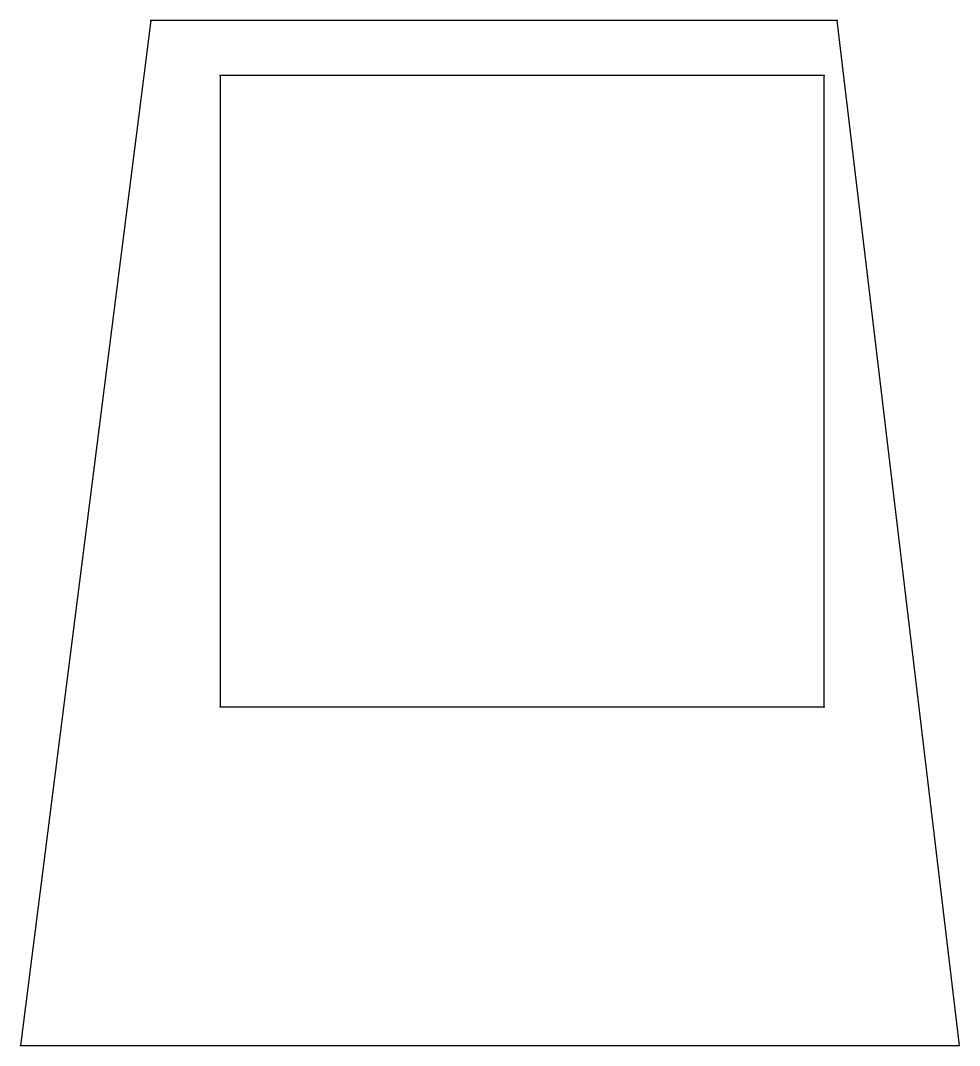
# Model space of a CAD drawing. Header units: millimetres. Extents: x -152 to 190, y 34 to 407.
import ezdxf

# ---------------------------------------------------------------- set-up
doc = ezdxf.new("R2010")
doc.units = ezdxf.units.MM
doc.layers.get('0').update_dxf_attribs({"linetype": 'CONTINUOUS'})

msp = doc.modelspace()

# ---------------------------------------------------------------- linework, layer by layer
for p, q in [((-104.54, 407.29), (-152, 33.98, 4.26)), ((145.46, 407.29), (-104.54, 407.29)), ((190.07, 33.98, 4.26), (145.46, 407.29)), ((140.77, 387.29, 18), (-79.23, 387.29, 18)), ((-79.23, 387.29, 18), (-79.23, 157.29, 18)), ((140.77, 157.29, 18), (140.77, 387.29, 18)), ((-79.23, 157.29, 18), (140.77, 157.29, 18)), ((-152, 33.98, 4.26), (190.07, 33.98, 4.26))]:
    msp.add_line(p, q)
for p in [(-104.54, 407.29), (145.46, 407.29), (-79.23, 387.29, 18), (140.77, 387.29, 18), (-79.23, 157.29, 18), (140.77, 157.29, 18), (-152, 33.98, 4.26)]:
    msp.add_point(p)

doc.saveas('drawing.dxf')
